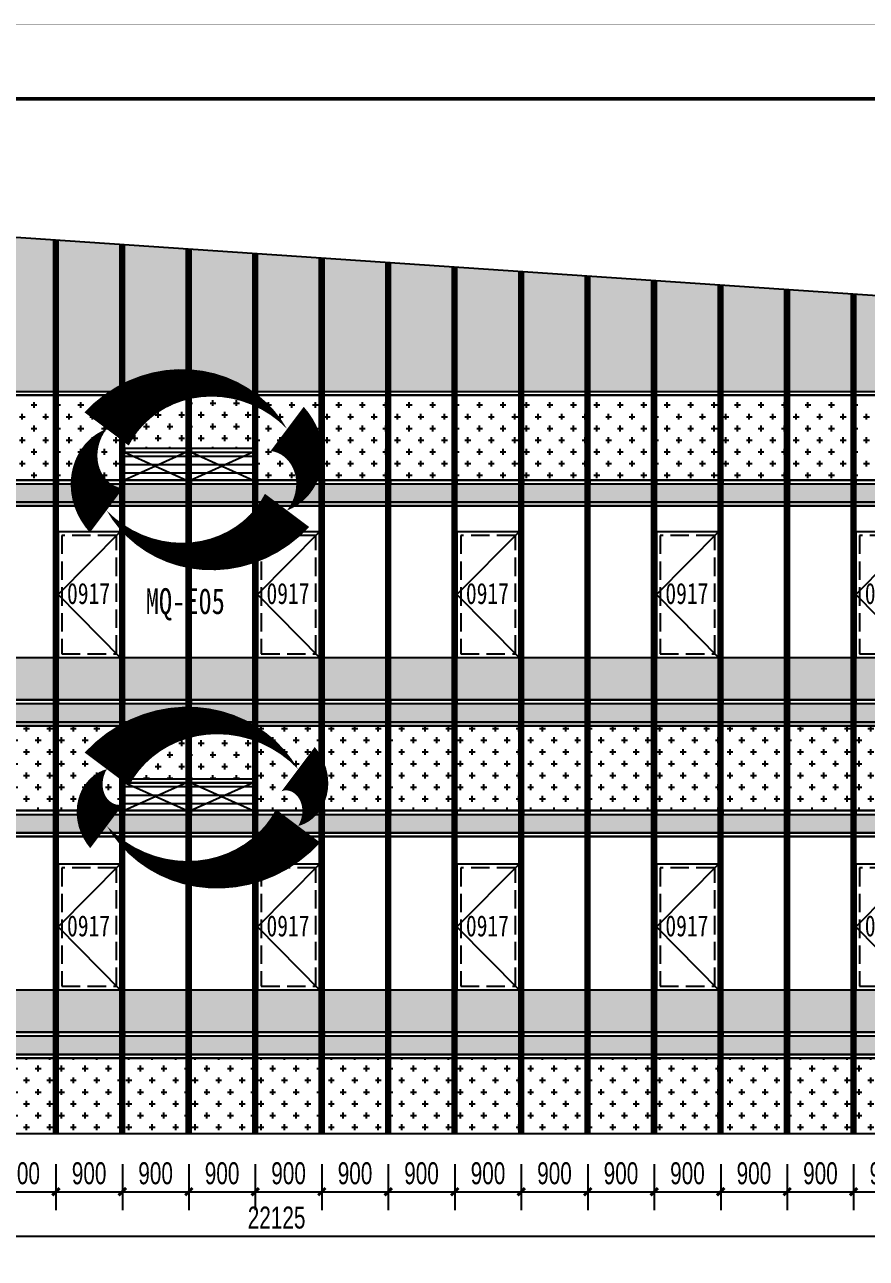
# Model space of a CAD drawing. Extents: x -483182 to 812890, y -390528 to -214858.
# Drawn here: x -236069 to -224674, y -311091 to -294389 of the extents above; entities that cross this region are included whole.
import ezdxf

# ---------------------------------------------------------------- set-up
doc = ezdxf.new("R2010")
doc.units = 0
doc.header["$LTSCALE"] = 1000
doc.header["$MEASUREMENT"] = 0
doc.linetypes.add('DASH', pattern=[0.35, 0.25, -0.1])
for name, color, linetype in [('01-标注_尺寸', 124, 'Continuous'), ('01-标注_符号', 200, 'Continuous'), ('05-填充_156', 156, 'Continuous'), ('05-填充_168', 168, 'Continuous'), ('05-填充_18', 18, 'Continuous'), ('05-填充_天正', 14, 'Continuous'), ('A-C_幕墙龙骨', 133, 'Continuous'), ('A-C_窗', 140, 'Continuous'), ('外墙百叶', 162, 'Continuous')]:
    doc.layers.add(name, color=color, linetype=linetype)
doc.layers.add('04-不打印_辅助线', color=165, linetype='Continuous', plot=False)
doc.layers.add('DIM_MODI', color=6, linetype='Continuous', plot=False)
doc.styles.add('_TCH_DIM_T3', font='ros.shx', dxfattribs={"width": 0.705882, "bigfont": 'jd.shx'})
doc.styles.get("Standard").update_dxf_attribs({"font": 'STXIHEI_0.TTF', "width": 0.75})
doc.dimstyles.new('_TCH_ARCH&&100', dxfattribs={"dimtxt": 297.5, "dimasz": 100, "dimexe": 250, "dimexo": 300, "dimgap": 100, "dimtad": 1, "dimdec": 0, "dimzin": 0, "dimdsep": 46, "dimtxsty": '_TCH_DIM_T3', "dimblk": 'ARCHTICK', "dimcen": 0.09, "dimclrt": 7, "dimazin": 2, "dimtfac": 1, "dimtdec": 0, "dimtix": 1, "dimtmove": 2, "dimatfit": 3, "dimfxl": 0, "dimtolj": 1, "dimtzin": 0, "dimarcsym": 0})
pattern_1 = [(0, (-32249, 317429.43), (158.75, 158.75), [79.375, -238.125]), (90, (-32209.32, 317389.74), (-158.75, 158.75), [79.375, -238.125])]
pattern_2 = [(0, (-204666.5, 360570.77), (158.75, 158.75), [79.375, -238.125]), (90, (-204626.81, 360531.09), (-158.75, 158.75), [79.375, -238.125])]
pattern_3 = [(0, (-205566.5, 360570.77), (158.75, 158.75), [79.375, -238.125]), (90, (-205526.81, 360531.09), (-158.75, 158.75), [79.375, -238.125])]

# ---------------------------------------------------------------- blocks, each defined once
blk = doc.blocks.new('*U722')
blk.add_lwpolyline([(0, 0), (840, 0), (840, 1700), (0, 1700)], close=True)
blk.add_lwpolyline([(840, 1700), (0, 850), (840, 0)])
at = {"linetype": 'DASH'}
blk.add_lwpolyline([(50, 50), (790, 50), (790, 1650), (50, 1650)], close=True, dxfattribs=at)
at = {"layer": '04-不打印_辅助线', "width": 0.75}
blk.add_text('0917', height=285.4, dxfattribs=at).set_placement((121, 723))
blk = doc.blocks.new('*U396')
at = {"layer": '05-填充_156'}
h = blk.add_hatch(dxfattribs=at)
h.set_pattern_fill('CROSS', color=136, scale=100)
h.set_pattern_definition(pattern_1)
h.paths.add_polyline_path([(0, 5375), (840, 5375), (840, 4225), (0, 4225)])
h = blk.add_hatch(dxfattribs=at)
h.set_pattern_fill('CROSS', color=136, scale=100)
h.set_pattern_definition(pattern_1)
h.paths.add_polyline_path([(0, 875), (840, 875), (840, -150), (0, -150)])
at = {"layer": '05-填充_168'}
h = blk.add_hatch(color=256, dxfattribs=at)
h.dxf.hatch_style = 1
h.paths.add_polyline_path([(0, 5675), (840, 5675), (840, 5425), (0, 5425)])
h = blk.add_hatch(color=256, dxfattribs=at)
h.dxf.hatch_style = 1
h.paths.add_polyline_path([(0, 4175), (840, 4175), (840, 3925), (0, 3925)])
h = blk.add_hatch(color=256, dxfattribs=at)
h.dxf.hatch_style = 1
h.paths.add_polyline_path([(0, 1175), (840, 1175), (840, 925), (0, 925)])
for points in [[(0, 6300), (840, 6300)], [(0, 5725), (840, 5725)], [(0, 5675), (840, 5675)], [(0, 5675), (840, 5675)], [(0, 5425), (840, 5425)], [(0, 5375), (840, 5375)], [(0, 4225), (840, 4225)], [(0, 4175), (840, 4175)], [(0, 3925), (840, 3925)], [(0, 3875), (840, 3875)], [(0, 1800), (840, 1800)], [(0, 1225), (840, 1225)], [(0, 1175), (840, 1175)], [(0, 925), (840, 925)], [(0, 875), (840, 875)]]:
    blk.add_lwpolyline(points)
for points in [[(0, 5675), (840, 5675), (840, 5725), (0, 5725)], [(0, 5675), (840, 5675), (840, 5425), (0, 5425)], [(840, 5375), (0, 5375), (0, 5425), (840, 5425)], [(0, 5375), (840, 5375), (840, 4225), (0, 4225)], [(0, 4175), (840, 4175), (840, 4225), (0, 4225)], [(0, 4175), (840, 4175), (840, 3925), (0, 3925)], [(840, 3875), (0, 3875), (0, 3925), (840, 3925)], [(0, 1175), (840, 1175), (840, 1225), (0, 1225)], [(0, 1175), (840, 1175), (840, 925), (0, 925)], [(840, 875), (0, 875), (0, 925), (840, 925)], [(0, 875), (840, 875), (840, -150), (0, -150)]]:
    blk.add_lwpolyline(points, close=True)
blk = doc.blocks.new('*U127')
at = {"layer": 'A-C_窗'}
blk.add_blockref('*U396', (-420, -3150), dxfattribs=at)
blk = doc.blocks.new('*U31')
at = {"layer": '05-填充_156'}
h = blk.add_hatch(dxfattribs=at)
h.set_pattern_fill('CROSS', color=136, scale=100)
h.set_pattern_definition([(0, (-32147, 313554.43), (158.75, 158.75), [79.375, -238.125]), (90, (-32107.32, 313514.74), (-158.75, 158.75), [79.375, -238.125])])
h.paths.add_polyline_path([(0, 1500), (840, 1500), (840, 350), (0, 350)])
at = {"layer": '05-填充_168'}
h = blk.add_hatch(color=256, dxfattribs=at)
h.dxf.hatch_style = 1
h.paths.add_polyline_path([(0, 300), (840, 300), (840, 50), (0, 50)])
for points in [[(0, 1550), (840, 1550)], [(0, 1500), (840, 1500)], [(0, 350), (840, 350)], [(0, 300), (840, 300)], [(0, 50), (840, 50)], [(0, 0), (840, 0)]]:
    blk.add_lwpolyline(points)
for points in [[(840, 1500), (0, 1500), (0, 1550), (840, 1550)], [(0, 1500), (840, 1500), (840, 350), (0, 350)], [(0, 300), (840, 300), (840, 350), (0, 350)], [(0, 300), (840, 300), (840, 50), (0, 50)], [(840, 0), (0, 0), (0, 50), (840, 50)]]:
    blk.add_lwpolyline(points, close=True)
blk = doc.blocks.new('*U128')
at = {"layer": 'A-C_窗'}
blk.add_blockref('*U31', (-420, -775), dxfattribs=at)
blk = doc.blocks.new('rtuytujy')
at = {"layer": '05-填充_156'}
h = blk.add_hatch(dxfattribs=at)
h.set_pattern_fill('CROSS', color=136, scale=100)
h.set_pattern_definition([(0, (-185793.5, 360570.77), (158.75, 158.75), [79.375, -238.125]), (90, (-185753.81, 360531.09), (-158.75, 158.75), [79.375, -238.125])])
h.paths.add_polyline_path([(845, 12443), (0, 12500), (0, 9901), (845, 9901)])
h.paths.add_polyline_path([(905, 9900), (1745, 9900), (1745, 12382), (905, 12439)])
h.paths.add_polyline_path([(2645, 12321), (1805, 12378), (1805, 9900), (2645, 9900)])
h.paths.add_polyline_path([(2705, 9900), (3545, 9900), (3545, 12260), (2705, 12317)])
h.paths.add_polyline_path([(4445, 12199), (3605, 12256), (3605, 9900), (4445, 9900)])
h.paths.add_polyline_path([(4505, 9900), (5345, 9900), (5345, 12138), (4505, 12195)])
h.paths.add_polyline_path([(5405, 9900), (6245, 9900), (6245, 12077), (5405, 12134)])
h.paths.add_polyline_path([(7145, 12016), (6305, 12073), (6305, 9900), (7145, 9900)])
h.paths.add_polyline_path([(8045, 11955), (7205, 12012), (7205, 9900), (8045, 9900)])
h.paths.add_polyline_path([(8105, 9900), (8945, 9900), (8945, 11894), (8105, 11951)])
h.paths.add_polyline_path([(9845, 11833), (9005, 11890), (9005, 9900), (9845, 9900)])
h.paths.add_polyline_path([(9905, 9900), (10745, 9900), (10745, 11772), (9905, 11829)])
h.paths.add_polyline_path([(10805, 9900), (11645, 9900), (11645, 11711), (10805, 11768)])
h.paths.add_polyline_path([(11705, 9900), (12545, 9900), (12545, 11650), (11705, 11707)])
h.paths.add_polyline_path([(12605, 9900), (13445, 9900), (13445, 11589), (12605, 11646)])
h.paths.add_polyline_path([(13505, 9900), (14345, 9900), (14345, 11528), (13505, 11585)])
h.paths.add_polyline_path([(14405, 9900), (15245, 9900), (15245, 11467), (14405, 11524)])
h.paths.add_polyline_path([(15305, 9900), (16145, 9900), (16145, 11406), (15305, 11463)])
h.paths.add_polyline_path([(16205, 9900), (17045, 9900), (17045, 11345), (16205, 11402)])
h.paths.add_polyline_path([(17105, 9900), (17945, 9900), (17945, 11284), (17105, 11341)])
h.paths.add_polyline_path([(18845, 11223), (18005, 11280), (18005, 9900), (18845, 9900)])
h.paths.add_polyline_path([(19745, 9900), (19745, 11162), (18905, 11219), (18905, 9900)])
h.paths.add_polyline_path([(20645, 11101), (19805, 11158), (19805, 9900), (20645, 9900)])
h.paths.add_polyline_path([(21545, 11040), (20705, 11097), (20705, 9900), (21545, 9900)])
h.paths.add_polyline_path([(22125, 11000), (21605, 11036), (21605, 9925), (22125, 9925)])
h = blk.add_hatch(dxfattribs=at)
h.set_pattern_fill('CROSS', color=136, scale=100)
h.set_pattern_definition(pattern_3)
h.paths.add_polyline_path([(9005, 9126), (9845, 9126), (9845, 9850), (9005, 9850)])
h = blk.add_hatch(dxfattribs=at)
h.set_pattern_fill('CROSS', color=136, scale=100)
h.set_pattern_definition(pattern_2)
h.paths.add_polyline_path([(9905, 9126), (10745, 9126), (10745, 9850), (9905, 9850)])
h = blk.add_hatch(dxfattribs=at)
h.set_pattern_fill('CROSS', color=136, scale=100)
h.set_pattern_definition(pattern_3)
h.paths.add_polyline_path([(9005, 4651), (9845, 4651), (9845, 5375), (9005, 5375)])
h = blk.add_hatch(dxfattribs=at)
h.set_pattern_fill('CROSS', color=136, scale=100)
h.set_pattern_definition(pattern_2)
h.paths.add_polyline_path([(9905, 4651), (10745, 4651), (10745, 5375), (9905, 5375)])
h = blk.add_hatch(dxfattribs=at)
h.set_pattern_fill('CROSS', color=136, scale=100)
h.set_pattern_definition([(0, (-23244, 317429.08), (158.75, 158.75), [79.375, -238.125]), (90, (-23204.32, 317389.4), (-158.75, 158.75), [79.375, -238.125])])
h.paths.add_polyline_path([(9005, 875), (9845, 875), (9845, -150), (9005, -150)])
h = blk.add_hatch(dxfattribs=at)
h.set_pattern_fill('CROSS', color=136, scale=100)
h.set_pattern_definition([(0, (-22344, 317429.08), (158.75, 158.75), [79.375, -238.125]), (90, (-22304.32, 317389.4), (-158.75, 158.75), [79.375, -238.125])])
h.paths.add_polyline_path([(9905, 875), (10745, 875), (10745, -150), (9905, -150)])
at = {"layer": '05-填充_168'}
h = blk.add_hatch(color=256, dxfattribs=at)
h.dxf.hatch_style = 1
h.paths.add_polyline_path([(9005, 8650), (9845, 8650), (9845, 8400), (9005, 8400)])
h = blk.add_hatch(color=256, dxfattribs=at)
h.dxf.hatch_style = 1
h.paths.add_polyline_path([(9905, 8650), (10745, 8650), (10745, 8400), (9905, 8400)])
h = blk.add_hatch(color=256, dxfattribs=at)
h.dxf.hatch_style = 1
h.paths.add_polyline_path([(9005, 5675), (9845, 5675), (9845, 5425), (9005, 5425)])
h = blk.add_hatch(color=256, dxfattribs=at)
h.dxf.hatch_style = 1
h.paths.add_polyline_path([(9905, 5675), (10745, 5675), (10745, 5425), (9905, 5425)])
h = blk.add_hatch(color=256, dxfattribs=at)
h.dxf.hatch_style = 1
h.paths.add_polyline_path([(9005, 4175), (9845, 4175), (9845, 3925), (9005, 3925)])
h = blk.add_hatch(color=256, dxfattribs=at)
h.dxf.hatch_style = 1
h.paths.add_polyline_path([(9905, 4175), (10745, 4175), (10745, 3925), (9905, 3925)])
h = blk.add_hatch(color=256, dxfattribs=at)
h.dxf.hatch_style = 1
h.paths.add_polyline_path([(9005, 1175), (9845, 1175), (9845, 925), (9005, 925)])
h = blk.add_hatch(color=256, dxfattribs=at)
h.dxf.hatch_style = 1
h.paths.add_polyline_path([(9905, 1175), (10745, 1175), (10745, 925), (9905, 925)])
at = {"layer": '外墙百叶'}
h = blk.add_hatch(dxfattribs=at)
h.set_pattern_fill('LINE', color=256, scale=120)
h.set_pattern_definition([(0, (-230016.19, 321905.81), (0, 114.3), [])])
h.paths.add_polyline_path([(10745, 9076), (9905, 9076), (9905, 8700), (10745, 8700)])
h.paths.add_polyline_path([(9845, 9076), (9005, 9076), (9005, 8700), (9845, 8700)])
h = blk.add_hatch(dxfattribs=at)
h.set_pattern_fill('LINE', color=256, scale=120)
h.set_pattern_definition([(0, (-230016.19, 317430.12), (0, 114.3), [])])
h.paths.add_polyline_path([(10745, 4601), (9905, 4601), (9905, 4225), (10745, 4225)])
h.paths.add_polyline_path([(9845, 4601), (9005, 4601), (9005, 4225), (9845, 4225)])
for points in [[(9005, 9900), (9845, 9900)], [(9905, 9900), (10745, 9900)], [(9005, 9850), (9845, 9850)], [(9905, 9850), (10745, 9850)], [(9005, 8700), (9845, 8700)], [(9905, 8700), (10745, 8700)], [(9005, 8650), (9845, 8650)], [(9905, 8650), (10745, 8650)], [(9005, 8400), (9845, 8400)], [(9905, 8400), (10745, 8400)], [(9005, 8350), (9845, 8350)], [(9905, 8350), (10745, 8350)], [(9005, 6300), (9845, 6300)], [(9905, 6300), (10745, 6300)], [(9005, 5725), (9845, 5725)], [(9905, 5725), (10745, 5725)], [(9005, 5675), (9845, 5675)], [(9005, 5675), (9845, 5675)], [(9905, 5675), (10745, 5675)], [(9905, 5675), (10745, 5675)], [(9005, 5425), (9845, 5425)], [(9005, 5375), (9845, 5375)], [(9905, 5425), (10745, 5425)], [(9905, 5375), (10745, 5375)], [(9005, 4225), (9845, 4225)], [(9905, 4225), (10745, 4225)], [(9005, 4175), (9845, 4175)], [(9905, 4175), (10745, 4175)], [(9005, 3925), (9845, 3925)], [(9005, 3875), (9845, 3875)], [(9905, 3925), (10745, 3925)], [(9905, 3875), (10745, 3875)], [(9005, 1800), (9845, 1800)], [(9905, 1800), (10745, 1800)], [(9005, 1225), (9845, 1225)], [(9005, 1175), (9845, 1175)], [(9905, 1225), (10745, 1225)], [(9905, 1175), (10745, 1175)], [(9005, 925), (9845, 925)], [(9005, 875), (9845, 875)], [(9905, 925), (10745, 925)], [(9905, 875), (10745, 875)]]:
    blk.add_lwpolyline(points)
for points in [[(9005, 9850), (9845, 9850), (9845, 8700), (9005, 8700)], [(9905, 9850), (10745, 9850), (10745, 8700), (9905, 8700)], [(9005, 8650), (9845, 8650), (9845, 8700), (9005, 8700)], [(9905, 8650), (10745, 8650), (10745, 8700), (9905, 8700)], [(9005, 8650), (9845, 8650), (9845, 8400), (9005, 8400)], [(9905, 8650), (10745, 8650), (10745, 8400), (9905, 8400)], [(9845, 8350), (9005, 8350), (9005, 8400), (9845, 8400)], [(10745, 8350), (9905, 8350), (9905, 8400), (10745, 8400)], [(9005, 5675), (9845, 5675), (9845, 5725), (9005, 5725)], [(9905, 5675), (10745, 5675), (10745, 5725), (9905, 5725)], [(9005, 5675), (9845, 5675), (9845, 5425), (9005, 5425)], [(9905, 5675), (10745, 5675), (10745, 5425), (9905, 5425)], [(9845, 5375), (9005, 5375), (9005, 5425), (9845, 5425)], [(9005, 5375), (9845, 5375), (9845, 4225), (9005, 4225)], [(10745, 5375), (9905, 5375), (9905, 5425), (10745, 5425)], [(9905, 5375), (10745, 5375), (10745, 4225), (9905, 4225)], [(9845, 4601), (9005, 4601), (9005, 4225), (9845, 4225)], [(10745, 4601), (9905, 4601), (9905, 4225), (10745, 4225)], [(9005, 4175), (9845, 4175), (9845, 4225), (9005, 4225)], [(9905, 4175), (10745, 4175), (10745, 4225), (9905, 4225)], [(9005, 4175), (9845, 4175), (9845, 3925), (9005, 3925)], [(9905, 4175), (10745, 4175), (10745, 3925), (9905, 3925)], [(9845, 3875), (9005, 3875), (9005, 3925), (9845, 3925)], [(10745, 3875), (9905, 3875), (9905, 3925), (10745, 3925)], [(9005, 1175), (9845, 1175), (9845, 1225), (9005, 1225)], [(9005, 1175), (9845, 1175), (9845, 925), (9005, 925)], [(9905, 1175), (10745, 1175), (10745, 1225), (9905, 1225)], [(9905, 1175), (10745, 1175), (10745, 925), (9905, 925)], [(9845, 875), (9005, 875), (9005, 925), (9845, 925)], [(9005, 875), (9845, 875), (9845, -150), (9005, -150)], [(10745, 875), (9905, 875), (9905, 925), (10745, 925)], [(9905, 875), (10745, 875), (10745, -150), (9905, -150)]]:
    blk.add_lwpolyline(points, close=True)
at = {"layer": '05-填充_18', "const_width": 60}
for points in [[(8075, -150), (8075, 11953)], [(8975, -150), (8975, 11892)], [(9875, -150), (9875, 11831)], [(10775, -150), (10775, 11770)], [(11675, -150), (11675, 11709)], [(12575, -150), (12575, 11648)], [(13475, -150), (13475, 11587)], [(14375, -150), (14375, 11526)], [(15275, -150), (15275, 11465)], [(16175, -150), (16175, 11404)], [(17075, -150), (17075, 11343)], [(17975, -150), (17975, 11282)], [(18875, -150), (18875, 11221)]]:
    blk.add_lwpolyline(points, dxfattribs=at)
at = {"layer": 'A-C_幕墙龙骨'}
for points in [[(8045, -150), (8045, 11955)], [(8105, -150), (8105, 11951)], [(8945, -150), (8945, 11894)], [(9005, -150), (9005, 11890)], [(9845, -150), (9845, 11833)], [(9905, -150), (9905, 11829)], [(10745, -150), (10745, 11772)], [(10805, -150), (10805, 11768)], [(11645, -150), (11645, 11711)], [(11705, -150), (11705, 11707)], [(12545, -150), (12545, 11650)], [(12605, -150), (12605, 11646)], [(13445, -150), (13445, 11589)], [(13505, -150), (13505, 11585)], [(14345, -150), (14345, 11528)], [(14405, -150), (14405, 11524)], [(15245, -150), (15245, 11467)], [(15305, -150), (15305, 11463)], [(16145, -150), (16145, 11406)], [(16205, -150), (16205, 11402)], [(17045, -150), (17045, 11345)], [(17105, -150), (17105, 11341)], [(17945, -150), (17945, 11284)], [(18005, -150), (18005, 11280)], [(18845, -150), (18845, 11223)], [(18905, -150), (18905, 11219)]]:
    blk.add_lwpolyline(points, dxfattribs=at)
at = {"layer": 'A-C_窗'}
blk.add_lwpolyline([(22125, -150), (0, -150), (0, 12500), (22125, 11000), (22125, -150)], dxfattribs=at)
at = {"layer": 'A-C_窗', "linetype": 'ByBlock', "lineweight": -2, "transparency": 16777216}
for points in [[(9845, 9850), (9005, 9850), (9005, 9900), (9845, 9900)], [(10745, 9850), (9905, 9850), (9905, 9900), (10745, 9900)], [(9005, 9076), (9845, 9076), (9845, 9126), (9005, 9126)], [(9905, 9076), (10745, 9076), (10745, 9126), (9905, 9126)], [(9005, 4601), (9845, 4601), (9845, 4651), (9005, 4651)], [(9905, 4601), (10745, 4601), (10745, 4651), (9905, 4651)]]:
    blk.add_lwpolyline(points, close=True, dxfattribs=at)
at = {"layer": '外墙百叶'}
for p, q in [((9845, 9076), (9005, 8700)), ((9005, 9076), (9845, 8700)), ((10745, 9076), (9905, 8700)), ((9905, 9076), (10745, 8700)), ((9845, 4601), (9005, 4225)), ((9845, 4225), (9005, 4601)), ((10745, 4601), (9905, 4225)), ((9905, 4601), (10745, 4225))]:
    blk.add_line(p, q, dxfattribs=at)
at = {"layer": 'A-C_窗', "color": 0, "linetype": 'ByBlock', "lineweight": -2, "transparency": 16777216}
for name, p in [('*U128', (7625, 9125)), ('*U128', (8525, 9125)), ('*U128', (11225, 9125)), ('*U128', (12125, 9125)), ('*U128', (13025, 9125)), ('*U128', (13925, 9125)), ('*U128', (14825, 9125)), ('*U128', (15725, 9125)), ('*U128', (16625, 9125)), ('*U128', (17525, 9125)), ('*U128', (18425, 9125)), ('*U128', (19325, 9125)), ('*U127', (7625, 3150)), ('*U127', (8525, 3150)), ('*U127', (11225, 3150)), ('*U127', (12125, 3150)), ('*U127', (13025, 3150)), ('*U127', (13925, 3150)), ('*U127', (14825, 3150)), ('*U127', (15725, 3150)), ('*U127', (16625, 3150)), ('*U127', (17525, 3150)), ('*U127', (18425, 3150)), ('*U127', (19325, 3150))]:
    blk.add_blockref(name, p, dxfattribs=at)
at = {"layer": 'A-C_窗'}
for p in [(8105, 6300), (10805, 6300), (13505, 6300), (16205, 6300), (18905, 6300), (8105, 1800), (10805, 1800), (13505, 1800), (16205, 1800), (18905, 1800)]:
    blk.add_blockref('*U722', p, dxfattribs=at)
blk = doc.blocks.new('图框-A1+1-4')
for points, const_width in [([(0, 0), (1051, 0), (1051, 594), (0, 594)], 0.05), ([(976, 584), (25, 584), (25, 10), (976, 10)], 0.5)]:
    blk.add_lwpolyline(points, close=True, dxfattribs=dict(const_width=const_width))
blk = doc.blocks.new('_ArchTick')
at = {"color": 0, "linetype": 'ByBlock', "const_width": 0.4}
blk.add_lwpolyline([(-0.5, -0.5), (0.5, 0.5)], dxfattribs=at)
blk = doc.blocks.new('*D1274')
at = {"layer": '01-标注_尺寸', "color": 0, "lineweight": -2, "transparency": 16777216}
for p, q in [((-224846, -309818), (-224846, -310439)), ((-223946, -309818), (-223946, -310439)), ((-224846, -310189), (-223946, -310189))]:
    blk.add_line(p, q, dxfattribs=at)
at = {"layer": 'Defpoints', "color": 0, "transparency": 16777216}
for p in [(-224846, -309518), (-223946, -309518), (-223946, -310189)]:
    blk.add_point(p, dxfattribs=at)
at = {"layer": '01-标注_尺寸', "color": 0, "lineweight": -2, "transparency": 16777216, "xscale": 100, "yscale": 100, "zscale": 100, "rotation": 180}
blk.add_blockref('_ArchTick', (-224846, -310189), dxfattribs=at)
at = {"layer": '01-标注_尺寸', "color": 0, "lineweight": -2, "transparency": 16777216, "xscale": 100, "yscale": 100, "zscale": 100}
blk.add_blockref('_ArchTick', (-223946, -310189), dxfattribs=at)
at = {"layer": '01-标注_尺寸', "color": 7, "transparency": 16777216, "insert": (-224396, -309941), "char_height": 297.5, "attachment_point": 5, "style": '_TCH_DIM_T3'}
blk.add_mtext('\\A1;900', dxfattribs=at)
blk = doc.blocks.new('*D1275')
at = {"layer": '01-标注_尺寸', "color": 0, "lineweight": -2, "transparency": 16777216}
for p, q in [((-225746, -309818), (-225746, -310439)), ((-224846, -309818), (-224846, -310439)), ((-225746, -310189), (-224846, -310189))]:
    blk.add_line(p, q, dxfattribs=at)
at = {"layer": 'Defpoints', "color": 0, "transparency": 16777216}
for p in [(-225746, -309518), (-224846, -309518), (-224846, -310189)]:
    blk.add_point(p, dxfattribs=at)
at = {"layer": '01-标注_尺寸', "color": 0, "lineweight": -2, "transparency": 16777216, "xscale": 100, "yscale": 100, "zscale": 100, "rotation": 180}
blk.add_blockref('_ArchTick', (-225746, -310189), dxfattribs=at)
at = {"layer": '01-标注_尺寸', "color": 0, "lineweight": -2, "transparency": 16777216, "xscale": 100, "yscale": 100, "zscale": 100}
blk.add_blockref('_ArchTick', (-224846, -310189), dxfattribs=at)
at = {"layer": '01-标注_尺寸', "color": 7, "transparency": 16777216, "insert": (-225296, -309941), "char_height": 297.5, "attachment_point": 5, "style": '_TCH_DIM_T3'}
blk.add_mtext('\\A1;900', dxfattribs=at)
blk = doc.blocks.new('*D1276')
at = {"layer": '01-标注_尺寸', "color": 0, "lineweight": -2, "transparency": 16777216}
for p, q in [((-226646, -309818), (-226646, -310439)), ((-225746, -309818), (-225746, -310439)), ((-226646, -310189), (-225746, -310189))]:
    blk.add_line(p, q, dxfattribs=at)
at = {"layer": 'Defpoints', "color": 0, "transparency": 16777216}
for p in [(-226646, -309518), (-225746, -309518), (-225746, -310189)]:
    blk.add_point(p, dxfattribs=at)
at = {"layer": '01-标注_尺寸', "color": 0, "lineweight": -2, "transparency": 16777216, "xscale": 100, "yscale": 100, "zscale": 100, "rotation": 180}
blk.add_blockref('_ArchTick', (-226646, -310189), dxfattribs=at)
at = {"layer": '01-标注_尺寸', "color": 0, "lineweight": -2, "transparency": 16777216, "xscale": 100, "yscale": 100, "zscale": 100}
blk.add_blockref('_ArchTick', (-225746, -310189), dxfattribs=at)
at = {"layer": '01-标注_尺寸', "color": 7, "transparency": 16777216, "insert": (-226196, -309941), "char_height": 297.5, "attachment_point": 5, "style": '_TCH_DIM_T3'}
blk.add_mtext('\\A1;900', dxfattribs=at)
blk = doc.blocks.new('*D1277')
at = {"layer": '01-标注_尺寸', "color": 0, "lineweight": -2, "transparency": 16777216}
for p, q in [((-227546, -309818), (-227546, -310439)), ((-226646, -309818), (-226646, -310439)), ((-227546, -310189), (-226646, -310189))]:
    blk.add_line(p, q, dxfattribs=at)
at = {"layer": 'Defpoints', "color": 0, "transparency": 16777216}
for p in [(-227546, -309518), (-226646, -309518), (-226646, -310189)]:
    blk.add_point(p, dxfattribs=at)
at = {"layer": '01-标注_尺寸', "color": 0, "lineweight": -2, "transparency": 16777216, "xscale": 100, "yscale": 100, "zscale": 100, "rotation": 180}
blk.add_blockref('_ArchTick', (-227546, -310189), dxfattribs=at)
at = {"layer": '01-标注_尺寸', "color": 0, "lineweight": -2, "transparency": 16777216, "xscale": 100, "yscale": 100, "zscale": 100}
blk.add_blockref('_ArchTick', (-226646, -310189), dxfattribs=at)
at = {"layer": '01-标注_尺寸', "color": 7, "transparency": 16777216, "insert": (-227096, -309941), "char_height": 297.5, "attachment_point": 5, "style": '_TCH_DIM_T3'}
blk.add_mtext('\\A1;900', dxfattribs=at)
blk = doc.blocks.new('*D1278')
at = {"layer": '01-标注_尺寸', "color": 0, "lineweight": -2, "transparency": 16777216}
for p, q in [((-228446, -309818), (-228446, -310439)), ((-227546, -309818), (-227546, -310439)), ((-228446, -310189), (-227546, -310189))]:
    blk.add_line(p, q, dxfattribs=at)
at = {"layer": 'Defpoints', "color": 0, "transparency": 16777216}
for p in [(-228446, -309518), (-227546, -309518), (-227546, -310189)]:
    blk.add_point(p, dxfattribs=at)
at = {"layer": '01-标注_尺寸', "color": 0, "lineweight": -2, "transparency": 16777216, "xscale": 100, "yscale": 100, "zscale": 100, "rotation": 180}
blk.add_blockref('_ArchTick', (-228446, -310189), dxfattribs=at)
at = {"layer": '01-标注_尺寸', "color": 0, "lineweight": -2, "transparency": 16777216, "xscale": 100, "yscale": 100, "zscale": 100}
blk.add_blockref('_ArchTick', (-227546, -310189), dxfattribs=at)
at = {"layer": '01-标注_尺寸', "color": 7, "transparency": 16777216, "insert": (-227996, -309941), "char_height": 297.5, "attachment_point": 5, "style": '_TCH_DIM_T3'}
blk.add_mtext('\\A1;900', dxfattribs=at)
blk = doc.blocks.new('*D1279')
at = {"layer": '01-标注_尺寸', "color": 0, "lineweight": -2, "transparency": 16777216}
for p, q in [((-229346, -309818), (-229346, -310439)), ((-228446, -309818), (-228446, -310439)), ((-229346, -310189), (-228446, -310189))]:
    blk.add_line(p, q, dxfattribs=at)
at = {"layer": 'Defpoints', "color": 0, "transparency": 16777216}
for p in [(-229346, -309518), (-228446, -309518), (-228446, -310189)]:
    blk.add_point(p, dxfattribs=at)
at = {"layer": '01-标注_尺寸', "color": 0, "lineweight": -2, "transparency": 16777216, "xscale": 100, "yscale": 100, "zscale": 100, "rotation": 180}
blk.add_blockref('_ArchTick', (-229346, -310189), dxfattribs=at)
at = {"layer": '01-标注_尺寸', "color": 0, "lineweight": -2, "transparency": 16777216, "xscale": 100, "yscale": 100, "zscale": 100}
blk.add_blockref('_ArchTick', (-228446, -310189), dxfattribs=at)
at = {"layer": '01-标注_尺寸', "color": 7, "transparency": 16777216, "insert": (-228896, -309941), "char_height": 297.5, "attachment_point": 5, "style": '_TCH_DIM_T3'}
blk.add_mtext('\\A1;900', dxfattribs=at)
blk = doc.blocks.new('*D1280')
at = {"layer": '01-标注_尺寸', "color": 0, "lineweight": -2, "transparency": 16777216}
for p, q in [((-230246, -309818), (-230246, -310439)), ((-229346, -309818), (-229346, -310439)), ((-230246, -310189), (-229346, -310189))]:
    blk.add_line(p, q, dxfattribs=at)
at = {"layer": 'Defpoints', "color": 0, "transparency": 16777216}
for p in [(-230246, -309518), (-229346, -309518), (-229346, -310189)]:
    blk.add_point(p, dxfattribs=at)
at = {"layer": '01-标注_尺寸', "color": 0, "lineweight": -2, "transparency": 16777216, "xscale": 100, "yscale": 100, "zscale": 100, "rotation": 180}
blk.add_blockref('_ArchTick', (-230246, -310189), dxfattribs=at)
at = {"layer": '01-标注_尺寸', "color": 0, "lineweight": -2, "transparency": 16777216, "xscale": 100, "yscale": 100, "zscale": 100}
blk.add_blockref('_ArchTick', (-229346, -310189), dxfattribs=at)
at = {"layer": '01-标注_尺寸', "color": 7, "transparency": 16777216, "insert": (-229796, -309941), "char_height": 297.5, "attachment_point": 5, "style": '_TCH_DIM_T3'}
blk.add_mtext('\\A1;900', dxfattribs=at)
blk = doc.blocks.new('*D1281')
at = {"layer": '01-标注_尺寸', "color": 0, "lineweight": -2, "transparency": 16777216}
for p, q in [((-231146, -309818), (-231146, -310439)), ((-230246, -309818), (-230246, -310439)), ((-231146, -310189), (-230246, -310189))]:
    blk.add_line(p, q, dxfattribs=at)
at = {"layer": 'Defpoints', "color": 0, "transparency": 16777216}
for p in [(-231146, -309518), (-230246, -309518), (-230246, -310189)]:
    blk.add_point(p, dxfattribs=at)
at = {"layer": '01-标注_尺寸', "color": 0, "lineweight": -2, "transparency": 16777216, "xscale": 100, "yscale": 100, "zscale": 100, "rotation": 180}
blk.add_blockref('_ArchTick', (-231146, -310189), dxfattribs=at)
at = {"layer": '01-标注_尺寸', "color": 0, "lineweight": -2, "transparency": 16777216, "xscale": 100, "yscale": 100, "zscale": 100}
blk.add_blockref('_ArchTick', (-230246, -310189), dxfattribs=at)
at = {"layer": '01-标注_尺寸', "color": 7, "transparency": 16777216, "insert": (-230696, -309941), "char_height": 297.5, "attachment_point": 5, "style": '_TCH_DIM_T3'}
blk.add_mtext('\\A1;900', dxfattribs=at)
blk = doc.blocks.new('*D1282')
at = {"layer": '01-标注_尺寸', "color": 0, "lineweight": -2, "transparency": 16777216}
for p, q in [((-232046, -309818), (-232046, -310439)), ((-231146, -309818), (-231146, -310439)), ((-232046, -310189), (-231146, -310189))]:
    blk.add_line(p, q, dxfattribs=at)
at = {"layer": 'Defpoints', "color": 0, "transparency": 16777216}
for p in [(-232046, -309518), (-231146, -309518), (-231146, -310189)]:
    blk.add_point(p, dxfattribs=at)
at = {"layer": '01-标注_尺寸', "color": 0, "lineweight": -2, "transparency": 16777216, "xscale": 100, "yscale": 100, "zscale": 100, "rotation": 180}
blk.add_blockref('_ArchTick', (-232046, -310189), dxfattribs=at)
at = {"layer": '01-标注_尺寸', "color": 0, "lineweight": -2, "transparency": 16777216, "xscale": 100, "yscale": 100, "zscale": 100}
blk.add_blockref('_ArchTick', (-231146, -310189), dxfattribs=at)
at = {"layer": '01-标注_尺寸', "color": 7, "transparency": 16777216, "insert": (-231596, -309941), "char_height": 297.5, "attachment_point": 5, "style": '_TCH_DIM_T3'}
blk.add_mtext('\\A1;900', dxfattribs=at)
blk = doc.blocks.new('*D1283')
at = {"layer": '01-标注_尺寸', "color": 0, "lineweight": -2, "transparency": 16777216}
for p, q in [((-232946, -309818), (-232946, -310439)), ((-232046, -309818), (-232046, -310439)), ((-232946, -310189), (-232046, -310189))]:
    blk.add_line(p, q, dxfattribs=at)
at = {"layer": 'Defpoints', "color": 0, "transparency": 16777216}
for p in [(-232946, -309518), (-232046, -309518), (-232046, -310189)]:
    blk.add_point(p, dxfattribs=at)
at = {"layer": '01-标注_尺寸', "color": 0, "lineweight": -2, "transparency": 16777216, "xscale": 100, "yscale": 100, "zscale": 100, "rotation": 180}
blk.add_blockref('_ArchTick', (-232946, -310189), dxfattribs=at)
at = {"layer": '01-标注_尺寸', "color": 0, "lineweight": -2, "transparency": 16777216, "xscale": 100, "yscale": 100, "zscale": 100}
blk.add_blockref('_ArchTick', (-232046, -310189), dxfattribs=at)
at = {"layer": '01-标注_尺寸', "color": 7, "transparency": 16777216, "insert": (-232496, -309941), "char_height": 297.5, "attachment_point": 5, "style": '_TCH_DIM_T3'}
blk.add_mtext('\\A1;900', dxfattribs=at)
blk = doc.blocks.new('*D1284')
at = {"layer": '01-标注_尺寸', "color": 0, "lineweight": -2, "transparency": 16777216}
for p, q in [((-233846, -309818), (-233846, -310439)), ((-232946, -309818), (-232946, -310439)), ((-233846, -310189), (-232946, -310189))]:
    blk.add_line(p, q, dxfattribs=at)
at = {"layer": 'Defpoints', "color": 0, "transparency": 16777216}
for p in [(-233846, -309518), (-232946, -309518), (-232946, -310189)]:
    blk.add_point(p, dxfattribs=at)
at = {"layer": '01-标注_尺寸', "color": 0, "lineweight": -2, "transparency": 16777216, "xscale": 100, "yscale": 100, "zscale": 100, "rotation": 180}
blk.add_blockref('_ArchTick', (-233846, -310189), dxfattribs=at)
at = {"layer": '01-标注_尺寸', "color": 0, "lineweight": -2, "transparency": 16777216, "xscale": 100, "yscale": 100, "zscale": 100}
blk.add_blockref('_ArchTick', (-232946, -310189), dxfattribs=at)
at = {"layer": '01-标注_尺寸', "color": 7, "transparency": 16777216, "insert": (-233396, -309941), "char_height": 297.5, "attachment_point": 5, "style": '_TCH_DIM_T3'}
blk.add_mtext('\\A1;900', dxfattribs=at)
blk = doc.blocks.new('*D1285')
at = {"layer": '01-标注_尺寸', "color": 0, "lineweight": -2, "transparency": 16777216}
for p, q in [((-234746, -309818), (-234746, -310439)), ((-233846, -309818), (-233846, -310439)), ((-234746, -310189), (-233846, -310189))]:
    blk.add_line(p, q, dxfattribs=at)
at = {"layer": 'Defpoints', "color": 0, "transparency": 16777216}
for p in [(-234746, -309518), (-233846, -309518), (-233846, -310189)]:
    blk.add_point(p, dxfattribs=at)
at = {"layer": '01-标注_尺寸', "color": 0, "lineweight": -2, "transparency": 16777216, "xscale": 100, "yscale": 100, "zscale": 100, "rotation": 180}
blk.add_blockref('_ArchTick', (-234746, -310189), dxfattribs=at)
at = {"layer": '01-标注_尺寸', "color": 0, "lineweight": -2, "transparency": 16777216, "xscale": 100, "yscale": 100, "zscale": 100}
blk.add_blockref('_ArchTick', (-233846, -310189), dxfattribs=at)
at = {"layer": '01-标注_尺寸', "color": 7, "transparency": 16777216, "insert": (-234296, -309941), "char_height": 297.5, "attachment_point": 5, "style": '_TCH_DIM_T3'}
blk.add_mtext('\\A1;900', dxfattribs=at)
blk = doc.blocks.new('*D1286')
at = {"layer": '01-标注_尺寸', "color": 0, "lineweight": -2, "transparency": 16777216}
for p, q in [((-235646, -309818), (-235646, -310439)), ((-234746, -309818), (-234746, -310439)), ((-235646, -310189), (-234746, -310189))]:
    blk.add_line(p, q, dxfattribs=at)
at = {"layer": 'Defpoints', "color": 0, "transparency": 16777216}
for p in [(-235646, -309518), (-234746, -309518), (-234746, -310189)]:
    blk.add_point(p, dxfattribs=at)
at = {"layer": '01-标注_尺寸', "color": 0, "lineweight": -2, "transparency": 16777216, "xscale": 100, "yscale": 100, "zscale": 100, "rotation": 180}
blk.add_blockref('_ArchTick', (-235646, -310189), dxfattribs=at)
at = {"layer": '01-标注_尺寸', "color": 0, "lineweight": -2, "transparency": 16777216, "xscale": 100, "yscale": 100, "zscale": 100}
blk.add_blockref('_ArchTick', (-234746, -310189), dxfattribs=at)
at = {"layer": '01-标注_尺寸', "color": 7, "transparency": 16777216, "insert": (-235196, -309941), "char_height": 297.5, "attachment_point": 5, "style": '_TCH_DIM_T3'}
blk.add_mtext('\\A1;900', dxfattribs=at)
blk = doc.blocks.new('*D1287')
at = {"layer": '01-标注_尺寸', "color": 0, "lineweight": -2, "transparency": 16777216}
for p, q in [((-236546, -309818), (-236546, -310439)), ((-235646, -309818), (-235646, -310439)), ((-236546, -310189), (-235646, -310189))]:
    blk.add_line(p, q, dxfattribs=at)
at = {"layer": 'Defpoints', "color": 0, "transparency": 16777216}
for p in [(-236546, -309518), (-235646, -309518), (-235646, -310189)]:
    blk.add_point(p, dxfattribs=at)
at = {"layer": '01-标注_尺寸', "color": 0, "lineweight": -2, "transparency": 16777216, "xscale": 100, "yscale": 100, "zscale": 100, "rotation": 180}
blk.add_blockref('_ArchTick', (-236546, -310189), dxfattribs=at)
at = {"layer": '01-标注_尺寸', "color": 0, "lineweight": -2, "transparency": 16777216, "xscale": 100, "yscale": 100, "zscale": 100}
blk.add_blockref('_ArchTick', (-235646, -310189), dxfattribs=at)
at = {"layer": '01-标注_尺寸', "color": 7, "transparency": 16777216, "insert": (-236096, -309941), "char_height": 297.5, "attachment_point": 5, "style": '_TCH_DIM_T3'}
blk.add_mtext('\\A1;900', dxfattribs=at)
blk = doc.blocks.new('*D1296')
at = {"layer": '01-标注_尺寸', "color": 0, "lineweight": -2, "transparency": 16777216}
for p, q in [((-243721, -309918), (-243721, -311039)), ((-221596, -309918), (-221596, -311039)), ((-243721, -310789), (-221596, -310789))]:
    blk.add_line(p, q, dxfattribs=at)
at = {"layer": 'Defpoints', "color": 0, "transparency": 16777216}
for p in [(-243721, -309618), (-221596, -309618), (-221596, -310789)]:
    blk.add_point(p, dxfattribs=at)
at = {"layer": '01-标注_尺寸', "color": 0, "lineweight": -2, "transparency": 16777216, "xscale": 100, "yscale": 100, "zscale": 100, "rotation": 180}
blk.add_blockref('_ArchTick', (-243721, -310789), dxfattribs=at)
at = {"layer": '01-标注_尺寸', "color": 0, "lineweight": -2, "transparency": 16777216, "xscale": 100, "yscale": 100, "zscale": 100}
blk.add_blockref('_ArchTick', (-221596, -310789), dxfattribs=at)
at = {"layer": '01-标注_尺寸', "color": 7, "transparency": 16777216, "insert": (-232658, -310541), "char_height": 297.5, "attachment_point": 5, "style": '_TCH_DIM_T3'}
blk.add_mtext('\\A1;22125', dxfattribs=at)

msp = doc.modelspace()

# ---------------------------------------------------------------- hatches: boundary and pattern name
at = {"layer": '05-填充_天正'}
h = msp.add_hatch(dxfattribs=at)
h.set_pattern_fill('AR-CONC', color=256, scale=200)
h.set_pattern_definition([(50, (0, 0), (364.36934, -31.87817), [38.1, -419.1]), (355, (0, 0), (-70.48565, 382.1133), [30.48, -335.28]), (100.451, (30.36, -2.66), (293.885, 350.23338), [32.38, -356.18]), (46.1842, (0, 101.6), (542.1581, -84.08466), [57.15, -628.65]), (96.6356, (45.2, 94.6), (474.8085, 494.8511), [48.57, -534.27]), (351.184, (0, 101.6), (474.8092, 494.8502), [45.72, -502.92]), (21, (50.8, 76.2), (303.22976, -204.53104), [38.1, -419.1]), (326, (50.8, 76.2), (123.60406, 368.37593), [30.48, -335.28]), (71.4514, (76.07, 59.16), (426.83298, 163.8457), [32.38, -356.18]), (37.5, (0, 0), (6.177207, 169.110078), [0, -331.216, 0, -340.36, 0, -336.55]), (7.5, (0, 0), (133.639325, 200.36115), [0, -194.056, 0, -323.596, 0, -128.27]), (327.5, (-113.28, 0), (271.18119, -11.45749), [0, -127, 0, -396.24, 0, -525.78]), (317.5, (-164.08, 0), (296.25836, 50.85298), [0, -165.1, 0, -263.144, 0, -373.38])])
h.paths.add_polyline_path([(-222116, -303529.6), (-221596, -303529.6), (-221596, -302954.6), (-222116, -302954.6)])
h.paths.add_polyline_path([(-223016, -303530.3), (-222176, -303530.3), (-222176, -302955.3), (-223016, -302955.3)])
h.paths.add_polyline_path([(-223916, -303530.3), (-223076, -303530.3), (-223076, -302955.3), (-223916, -302955.3)])
h.paths.add_polyline_path([(-224816, -303530.3), (-223976, -303530.3), (-223976, -302955.3), (-224816, -302955.3)])
h.paths.add_polyline_path([(-225716, -303530.3), (-224876, -303530.3), (-224876, -302955.3), (-225716, -302955.3)])
h.paths.add_polyline_path([(-226616, -303530.3), (-225776, -303530.3), (-225776, -302955.3), (-226616, -302955.3)])
h.paths.add_polyline_path([(-227516, -303530.3), (-226676, -303530.3), (-226676, -302955.3), (-227516, -302955.3)])
h.paths.add_polyline_path([(-228416, -303530.3), (-227576, -303530.3), (-227576, -302955.3), (-228416, -302955.3)])
h.paths.add_polyline_path([(-229316, -303530.3), (-228476, -303530.3), (-228476, -302955.3), (-229316, -302955.3)])
h.paths.add_polyline_path([(-230216, -303530.3), (-229376, -303530.3), (-229376, -302955.3), (-230216, -302955.3)])
h.paths.add_polyline_path([(-231116, -302955.3), (-230276, -302955.3), (-230276, -303530.3), (-231116, -303530.3)])
h.paths.add_polyline_path([(-232016, -303530.3), (-231176, -303530.3), (-231176, -302955.3), (-232016, -302955.3)])
h.paths.add_polyline_path([(-232916, -303530.3), (-232076, -303530.3), (-232076, -302955.3), (-232916, -302955.3)])
h.paths.add_polyline_path([(-233816, -303530.3), (-232976, -303530.3), (-232976, -302955.3), (-233816, -302955.3)])
h.paths.add_polyline_path([(-234716, -303530.3), (-233876, -303530.3), (-233876, -302955.3), (-234716, -302955.3)])
h.paths.add_polyline_path([(-235616, -303530.3), (-234776, -303530.3), (-234776, -302955.3), (-235616, -302955.3)])
h.paths.add_polyline_path([(-236516, -303530.3), (-235676, -303530.3), (-235676, -302955.3), (-236516, -302955.3)])
h.paths.add_polyline_path([(-237416, -303530.3), (-236576, -303530.3), (-236576, -302955.3), (-237416, -302955.3)])
h.paths.add_polyline_path([(-238316, -303530.3), (-237476, -303530.3), (-237476, -302955.3), (-238316, -302955.3)])
h.paths.add_polyline_path([(-239216, -303530.3), (-238376, -303530.3), (-238376, -302955.3), (-239216, -302955.3)])
h.paths.add_polyline_path([(-240116, -303530.3), (-239276, -303530.3), (-239276, -302955.3), (-240116, -302955.3)])
h.paths.add_polyline_path([(-243721, -303528.9), (-242876, -303528.9), (-242876, -302953.9), (-243721, -302953.9)])
h = msp.add_hatch(dxfattribs=at)
h.set_pattern_fill('AR-CONC', color=256, scale=200)
h.set_pattern_definition([(50, (2e-07, -4500), (364.36934, -31.87817), [38.1, -419.1]), (355, (2e-07, -4500), (-70.48565, 382.1133), [30.48, -335.28]), (100.451, (30.36, -4502.66), (293.885, 350.23338), [32.38, -356.18]), (46.1842, (2e-07, -4398.4), (542.1581, -84.08466), [57.15, -628.65]), (96.6356, (45.2, -4405.4), (474.8085, 494.8511), [48.57, -534.27]), (351.184, (2e-07, -4398.4), (474.8092, 494.8502), [45.72, -502.92]), (21, (50.8, -4423.8), (303.22976, -204.53104), [38.1, -419.1]), (326, (50.8, -4423.8), (123.60406, 368.37593), [30.48, -335.28]), (71.4514, (76.07, -4440.84), (426.83298, 163.8457), [32.38, -356.18]), (37.5, (2e-07, -4500), (6.177207, 169.110078), [0, -331.216, 0, -340.36, 0, -336.55]), (7.5, (2e-07, -4500), (133.639325, 200.36115), [0, -194.056, 0, -323.596, 0, -128.27]), (327.5, (-113.28, -4500), (271.18119, -11.45749), [0, -127, 0, -396.24, 0, -525.78]), (317.5, (-164.08, -4500), (296.25836, 50.85298), [0, -165.1, 0, -263.144, 0, -373.38])])
h.paths.add_polyline_path([(-222116, -308029.6), (-221596, -308029.6), (-221596, -307454.6), (-222116, -307454.6)])
h.paths.add_polyline_path([(-223016, -308030.3), (-222176, -308030.3), (-222176, -307455.3), (-223016, -307455.3)])
h.paths.add_polyline_path([(-223916, -308030.3), (-223076, -308030.3), (-223076, -307455.3), (-223916, -307455.3)])
h.paths.add_polyline_path([(-224816, -308030.3), (-223976, -308030.3), (-223976, -307455.3), (-224816, -307455.3)])
h.paths.add_polyline_path([(-225716, -308030.3), (-224876, -308030.3), (-224876, -307455.3), (-225716, -307455.3)])
h.paths.add_polyline_path([(-226616, -308030.3), (-225776, -308030.3), (-225776, -307455.3), (-226616, -307455.3)])
h.paths.add_polyline_path([(-227516, -308030.3), (-226676, -308030.3), (-226676, -307455.3), (-227516, -307455.3)])
h.paths.add_polyline_path([(-228416, -308030.3), (-227576, -308030.3), (-227576, -307455.3), (-228416, -307455.3)])
h.paths.add_polyline_path([(-229316, -308030.3), (-228476, -308030.3), (-228476, -307455.3), (-229316, -307455.3)])
h.paths.add_polyline_path([(-230216, -308030.3), (-229376, -308030.3), (-229376, -307455.3), (-230216, -307455.3)])
h.paths.add_polyline_path([(-231116, -307455.3), (-230276, -307455.3), (-230276, -308030.3), (-231116, -308030.3)])
h.paths.add_polyline_path([(-232016, -308030.3), (-231176, -308030.3), (-231176, -307455.3), (-232016, -307455.3)])
h.paths.add_polyline_path([(-232916, -308030.3), (-232076, -308030.3), (-232076, -307455.3), (-232916, -307455.3)])
h.paths.add_polyline_path([(-233816, -308030.3), (-232976, -308030.3), (-232976, -307455.3), (-233816, -307455.3)])
h.paths.add_polyline_path([(-234716, -308030.3), (-233876, -308030.3), (-233876, -307455.3), (-234716, -307455.3)])
h.paths.add_polyline_path([(-235616, -308030.3), (-234776, -308030.3), (-234776, -307455.3), (-235616, -307455.3)])
h.paths.add_polyline_path([(-236516, -308030.3), (-235676, -308030.3), (-235676, -307455.3), (-236516, -307455.3)])
h.paths.add_polyline_path([(-237416, -308030.3), (-236576, -308030.3), (-236576, -307455.3), (-237416, -307455.3)])
h.paths.add_polyline_path([(-238316, -308030.3), (-237476, -308030.3), (-237476, -307455.3), (-238316, -307455.3)])
h.paths.add_polyline_path([(-239216, -308030.3), (-238376, -308030.3), (-238376, -307455.3), (-239216, -307455.3)])
h.paths.add_polyline_path([(-240116, -308030.3), (-239276, -308030.3), (-239276, -307455.3), (-240116, -307455.3)])
h.paths.add_polyline_path([(-243721, -308028.9), (-242876, -308028.9), (-242876, -307453.9), (-243721, -307453.9)])

# ---------------------------------------------------------------- linework, layer by layer
at = {"layer": 'DIM_MODI'}
for points in [[(-234959.9, -300965.4, 0, 750, 0.5), (-232515.9, -300965.4, 0, 750, 0.5), (-232515.9, -299862.6, 0, 750, 0.5), (-234959.9, -299862.6, 0, 750, 0.5)], [(-234956.1, -305238.2, 0, 750, 0.5), (-232366.8, -305238.2, 0, 750, 0.5), (-232366.8, -304468.7, 0, 750, 0.5), (-234956.1, -304468.7, 0, 750, 0.5)]]:
    msp.add_lwpolyline(points, format="xyseb", close=True, dxfattribs=at)

# ---------------------------------------------------------------- block references
at = {"xscale": 100, "yscale": 100, "zscale": 100}
msp.add_blockref('图框-A1+1-4', (-314980, -353791.9), dxfattribs=at)
at = {"layer": 'A-C_窗'}
msp.add_blockref('rtuytujy', (-243721, -309255), dxfattribs=at)

# ---------------------------------------------------------------- texts
at = {"layer": '01-标注_符号', "color": 7, "width": 0.75}
msp.add_text('MQ-E05', height=350, dxfattribs=at).set_placement((-234429.5, -302368.9))

# ---------------------------------------------------------------- dimensions: what is measured, and where the dimension line sits
at = {"layer": '01-标注_尺寸'}
for p1, p2, distance, picture, middle in [((-243721, -309618.4), (-221596, -309618.4), -1171, '*D1296', (-232658.5, -310540.7)), ((-236546, -309518.4), (-235646, -309518.4), -671, '*D1287', (-236096, -309940.7)), ((-235646, -309518.4), (-234746, -309518.4), -671, '*D1286', (-235196, -309940.7)), ((-234746, -309518.4), (-233846, -309518.4), -671, '*D1285', (-234296, -309940.7)), ((-233846, -309518.4), (-232946, -309518.4), -671, '*D1284', (-233396, -309940.7)), ((-232946, -309518.4), (-232046, -309518.4), -671, '*D1283', (-232496, -309940.7)), ((-232046, -309518.4), (-231146, -309518.4), -671, '*D1282', (-231596, -309940.7)), ((-231146, -309518.4), (-230246, -309518.4), -671, '*D1281', (-230696, -309940.7)), ((-230246, -309518.4), (-229346, -309518.4), -671, '*D1280', (-229796, -309940.7)), ((-229346, -309518.4), (-228446, -309518.4), -671, '*D1279', (-228896, -309940.7)), ((-228446, -309518.4), (-227546, -309518.4), -671, '*D1278', (-227996, -309940.7)), ((-227546, -309518.4), (-226646, -309518.4), -671, '*D1277', (-227096, -309940.7)), ((-226646, -309518.4), (-225746, -309518.4), -671, '*D1276', (-226196, -309940.7)), ((-225746, -309518.4), (-224846, -309518.4), -671, '*D1275', (-225296, -309940.7)), ((-224846, -309518.4), (-223946, -309518.4), -671, '*D1274', (-224396, -309940.7))]:
    dim = msp.add_aligned_dim(p1=p1, p2=p2, distance=distance, dimstyle='_TCH_ARCH&&100', dxfattribs=at)
    dim.commit()
    dim.dimension.update_dxf_attribs({"geometry": picture, "text_midpoint": middle})

doc.saveas('drawing.dxf')
